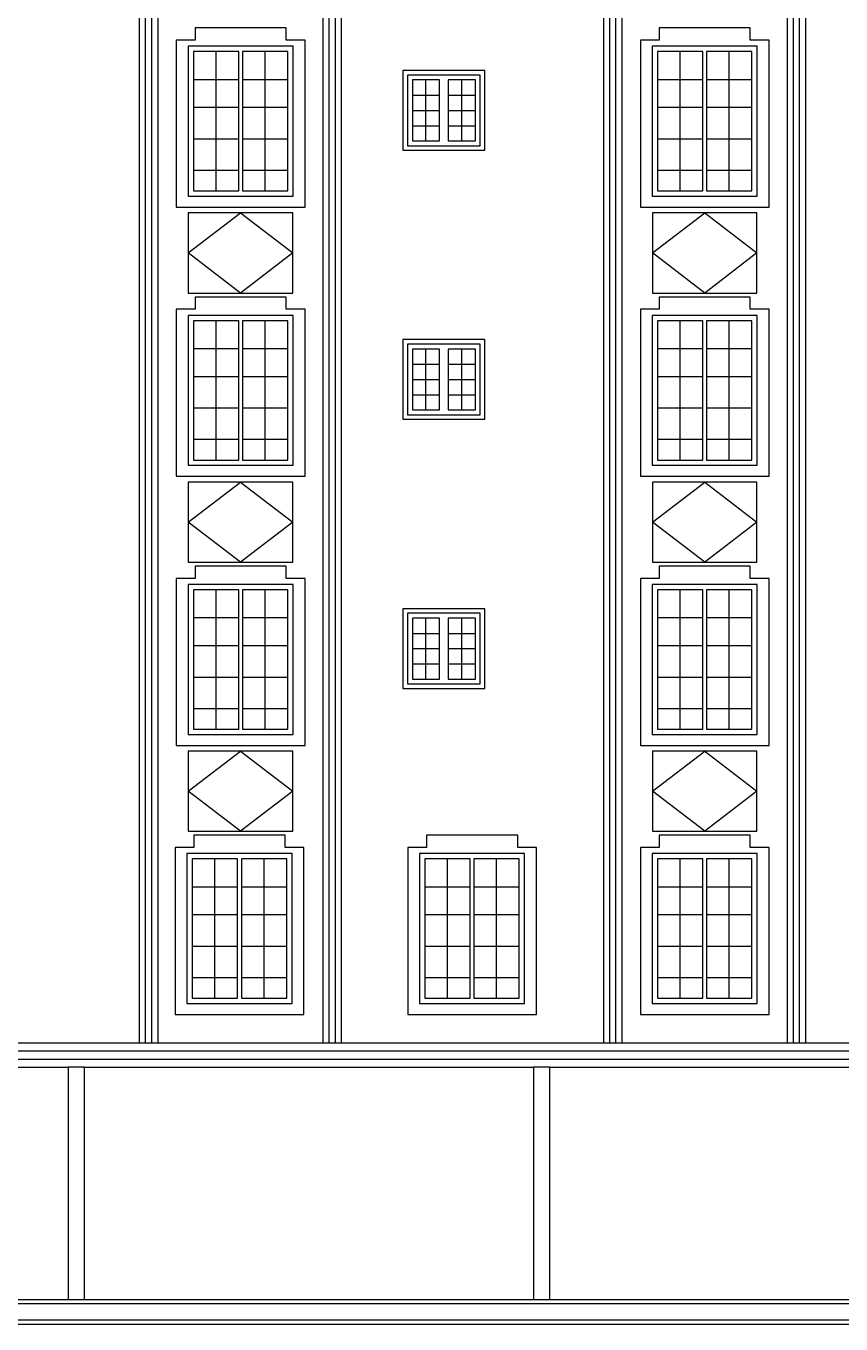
# Model space of a CAD drawing. Header units: inches. Extents: x 14.9 to 77, y 7.3 to 37.6.
# Drawn here: x 35.54 to 45.53, y 7.29 to 23.2 of the extents above; entities that cross this region are included whole.
import ezdxf

# ---------------------------------------------------------------- set-up
doc = ezdxf.new("R2010")
doc.units = ezdxf.units.IN
doc.header["$MEASUREMENT"] = 0
for name, color, linetype, lineweight in [('01_STRUCTURE', 7, 'CONTINUOUS', 25), ('02_OPENINGS', 7, 'CONTINUOUS', 25), ('03_STEPPED_FRAMES', 7, 'CONTINUOUS', 25), ('04_VERTICAL_RIBS', 7, 'CONTINUOUS', 25), ('05_GEOMETRIC_RELIEF', 7, 'CONTINUOUS', 25)]:
    doc.layers.add(name, color=color, linetype=linetype, lineweight=lineweight)

msp = doc.modelspace()

# ---------------------------------------------------------------- linework, layer by layer
at = {"layer": '01_STRUCTURE'}
for points in [[(35.101, 10.736), (36.932, 10.736)], [(36.932, 10.736), (37.009, 10.736)], [(37.009, 10.736), (37.085, 10.736)], [(37.085, 10.736), (37.162, 10.736)], [(37.162, 10.736), (39.182, 10.736)], [(39.182, 10.736), (39.259, 10.736)], [(39.259, 10.736), (39.335, 10.736)], [(39.335, 10.736), (39.412, 10.736)], [(39.412, 10.736), (42.62, 10.736)], [(42.62, 10.736), (42.697, 10.736)], [(42.697, 10.736), (42.773, 10.736)], [(42.773, 10.736), (42.85, 10.736)], [(42.85, 10.736), (44.87, 10.736)], [(44.87, 10.736), (44.947, 10.736)], [(44.947, 10.736), (45.023, 10.736)], [(45.023, 10.736), (45.1, 10.736)], [(45.1, 10.736), (45.961, 10.736)], [(25.965, 10.636), (46.961, 10.636)], [(26.065, 10.536), (46.961, 10.536)], [(30.561, 10.436), (36.061, 10.436)], [(36.061, 10.436), (36.061, 7.586)], [(36.261, 10.436), (36.061, 10.436)], [(36.261, 7.586), (36.261, 10.436)], [(36.261, 10.436), (41.761, 10.436)], [(41.761, 10.436), (41.761, 7.586)], [(41.961, 10.436), (41.761, 10.436)], [(41.961, 7.586), (41.961, 10.436)], [(41.961, 10.436), (46.961, 10.436)], [(14.851, 7.536), (77.019, 7.536)], [(30.561, 7.586), (36.061, 7.586)], [(36.061, 7.586), (36.261, 7.586)], [(36.261, 7.586), (41.761, 7.586)], [(41.761, 7.586), (41.961, 7.586)], [(41.961, 7.586), (46.961, 7.586)], [(14.851, 7.336), (77.019, 7.336)], [(14.851, 7.286), (77.019, 7.286)]]:
    msp.add_lwpolyline(points, dxfattribs=at)
at = {"layer": '02_OPENINGS'}
for points in [[(37.874, 22.889), (37.596, 22.889), (37.596, 22.549)], [(37.874, 22.549), (37.874, 22.889)], [(38.151, 22.549), (38.151, 22.889), (37.874, 22.889)], [(38.475, 22.889), (38.197, 22.889), (38.197, 22.549)], [(38.475, 22.549), (38.475, 22.889)], [(38.753, 22.549), (38.753, 22.889), (38.475, 22.889)], [(43.559, 22.889), (43.282, 22.889), (43.282, 22.549)], [(43.559, 22.549), (43.559, 22.889)], [(43.837, 22.549), (43.837, 22.889), (43.559, 22.889)], [(44.161, 22.889), (43.883, 22.889), (43.883, 22.549)], [(44.161, 22.549), (44.161, 22.889)], [(44.439, 22.549), (44.439, 22.889), (44.161, 22.889)], [(37.596, 22.549), (37.596, 22.206)], [(37.596, 22.549), (37.874, 22.549)], [(37.874, 22.206), (37.874, 22.549)], [(37.874, 22.549), (38.151, 22.549)], [(38.151, 22.206), (38.151, 22.549)], [(38.197, 22.549), (38.197, 22.206)], [(38.197, 22.549), (38.475, 22.549)], [(38.475, 22.206), (38.475, 22.549)], [(38.475, 22.549), (38.753, 22.549)], [(38.753, 22.206), (38.753, 22.549)], [(40.444, 22.542), (40.278, 22.542), (40.278, 22.355)], [(40.444, 22.355), (40.444, 22.542)], [(40.611, 22.355), (40.611, 22.542), (40.444, 22.542)], [(40.884, 22.542), (40.717, 22.542), (40.717, 22.355)], [(40.884, 22.355), (40.884, 22.542)], [(41.05, 22.355), (41.05, 22.542), (40.884, 22.542)], [(43.282, 22.549), (43.282, 22.206)], [(43.282, 22.549), (43.559, 22.549)], [(43.559, 22.206), (43.559, 22.549)], [(43.559, 22.549), (43.837, 22.549)], [(43.837, 22.206), (43.837, 22.549)], [(43.883, 22.549), (43.883, 22.206)], [(43.883, 22.549), (44.161, 22.549)], [(44.161, 22.206), (44.161, 22.549)], [(44.161, 22.549), (44.439, 22.549)], [(44.439, 22.206), (44.439, 22.549)], [(40.278, 22.355), (40.278, 22.168)], [(40.278, 22.355), (40.444, 22.355)], [(40.444, 22.168), (40.444, 22.355)], [(40.444, 22.355), (40.611, 22.355)], [(40.611, 22.168), (40.611, 22.355)], [(40.717, 22.355), (40.717, 22.168)], [(40.717, 22.355), (40.884, 22.355)], [(40.884, 22.168), (40.884, 22.355)], [(40.884, 22.355), (41.05, 22.355)], [(41.05, 22.168), (41.05, 22.355)], [(37.596, 22.206), (37.596, 21.82)], [(37.596, 22.206), (37.874, 22.206)], [(37.874, 21.82), (37.874, 22.206)], [(37.874, 22.206), (38.151, 22.206)], [(38.151, 21.82), (38.151, 22.206)], [(38.197, 22.206), (38.197, 21.82)], [(38.197, 22.206), (38.475, 22.206)], [(38.475, 21.82), (38.475, 22.206)], [(38.475, 22.206), (38.753, 22.206)], [(38.753, 21.82), (38.753, 22.206)], [(40.278, 22.168), (40.278, 21.981)], [(40.278, 22.168), (40.444, 22.168)], [(40.444, 21.981), (40.444, 22.168)], [(40.444, 22.168), (40.611, 22.168)], [(40.611, 21.981), (40.611, 22.168)], [(40.717, 22.168), (40.717, 21.981)], [(40.717, 22.168), (40.884, 22.168)], [(40.884, 21.981), (40.884, 22.168)], [(40.884, 22.168), (41.05, 22.168)], [(41.05, 21.981), (41.05, 22.168)], [(43.282, 22.206), (43.282, 21.82)], [(43.282, 22.206), (43.559, 22.206)], [(43.559, 21.82), (43.559, 22.206)], [(43.559, 22.206), (43.837, 22.206)], [(43.837, 21.82), (43.837, 22.206)], [(43.883, 22.206), (43.883, 21.82)], [(43.883, 22.206), (44.161, 22.206)], [(44.161, 21.82), (44.161, 22.206)], [(44.161, 22.206), (44.439, 22.206)], [(44.439, 21.82), (44.439, 22.206)], [(40.278, 21.981), (40.444, 21.981)], [(40.278, 21.981), (40.278, 21.795), (40.444, 21.795)], [(40.444, 21.795), (40.611, 21.795), (40.611, 21.981)], [(40.444, 21.795), (40.444, 21.981)], [(40.444, 21.981), (40.611, 21.981)], [(40.717, 21.981), (40.884, 21.981)], [(40.717, 21.981), (40.717, 21.795), (40.884, 21.795)], [(40.884, 21.795), (41.05, 21.795), (41.05, 21.981)], [(40.884, 21.795), (40.884, 21.981)], [(40.884, 21.981), (41.05, 21.981)], [(37.596, 21.82), (37.596, 21.435)], [(37.596, 21.82), (37.874, 21.82)], [(37.874, 21.435), (37.874, 21.82)], [(37.874, 21.82), (38.151, 21.82)], [(38.151, 21.435), (38.151, 21.82)], [(38.197, 21.82), (38.197, 21.435)], [(38.197, 21.82), (38.475, 21.82)], [(38.475, 21.435), (38.475, 21.82)], [(38.475, 21.82), (38.753, 21.82)], [(38.753, 21.435), (38.753, 21.82)], [(43.282, 21.82), (43.282, 21.435)], [(43.282, 21.82), (43.559, 21.82)], [(43.559, 21.435), (43.559, 21.82)], [(43.559, 21.82), (43.837, 21.82)], [(43.837, 21.435), (43.837, 21.82)], [(43.883, 21.82), (43.883, 21.435)], [(43.883, 21.82), (44.161, 21.82)], [(44.161, 21.435), (44.161, 21.82)], [(44.161, 21.82), (44.439, 21.82)], [(44.439, 21.435), (44.439, 21.82)], [(37.596, 21.435), (37.874, 21.435)], [(37.596, 21.435), (37.596, 21.181), (37.874, 21.181)], [(37.874, 21.181), (38.151, 21.181), (38.151, 21.435)], [(37.874, 21.181), (37.874, 21.435)], [(37.874, 21.435), (38.151, 21.435)], [(38.197, 21.435), (38.475, 21.435)], [(38.197, 21.435), (38.197, 21.181), (38.475, 21.181)], [(38.475, 21.181), (38.753, 21.181), (38.753, 21.435)], [(38.475, 21.181), (38.475, 21.435)], [(38.475, 21.435), (38.753, 21.435)], [(43.282, 21.435), (43.559, 21.435)], [(43.282, 21.435), (43.282, 21.181), (43.559, 21.181)], [(43.559, 21.181), (43.837, 21.181), (43.837, 21.435)], [(43.559, 21.181), (43.559, 21.435)], [(43.559, 21.435), (43.837, 21.435)], [(43.883, 21.435), (44.161, 21.435)], [(43.883, 21.435), (43.883, 21.181), (44.161, 21.181)], [(44.161, 21.181), (44.439, 21.181), (44.439, 21.435)], [(44.161, 21.181), (44.161, 21.435)], [(44.161, 21.435), (44.439, 21.435)], [(37.874, 19.589), (37.596, 19.589), (37.596, 19.249)], [(37.874, 19.249), (37.874, 19.589)], [(38.151, 19.249), (38.151, 19.589), (37.874, 19.589)], [(38.475, 19.589), (38.197, 19.589), (38.197, 19.249)], [(38.475, 19.249), (38.475, 19.589)], [(38.753, 19.249), (38.753, 19.589), (38.475, 19.589)], [(43.559, 19.589), (43.282, 19.589), (43.282, 19.249)], [(43.559, 19.249), (43.559, 19.589)], [(43.837, 19.249), (43.837, 19.589), (43.559, 19.589)], [(44.161, 19.589), (43.883, 19.589), (43.883, 19.249)], [(44.161, 19.249), (44.161, 19.589)], [(44.439, 19.249), (44.439, 19.589), (44.161, 19.589)], [(37.596, 19.249), (37.596, 18.906)], [(37.596, 19.249), (37.874, 19.249)], [(37.874, 18.906), (37.874, 19.249)], [(37.874, 19.249), (38.151, 19.249)], [(38.151, 18.906), (38.151, 19.249)], [(38.197, 19.249), (38.197, 18.906)], [(38.197, 19.249), (38.475, 19.249)], [(38.475, 18.906), (38.475, 19.249)], [(38.475, 19.249), (38.753, 19.249)], [(38.753, 18.906), (38.753, 19.249)], [(40.444, 19.242), (40.278, 19.242), (40.278, 19.055)], [(40.444, 19.055), (40.444, 19.242)], [(40.611, 19.055), (40.611, 19.242), (40.444, 19.242)], [(40.884, 19.242), (40.717, 19.242), (40.717, 19.055)], [(40.884, 19.055), (40.884, 19.242)], [(41.05, 19.055), (41.05, 19.242), (40.884, 19.242)], [(43.282, 19.249), (43.282, 18.906)], [(43.282, 19.249), (43.559, 19.249)], [(43.559, 18.906), (43.559, 19.249)], [(43.559, 19.249), (43.837, 19.249)], [(43.837, 18.906), (43.837, 19.249)], [(43.883, 19.249), (43.883, 18.906)], [(43.883, 19.249), (44.161, 19.249)], [(44.161, 18.906), (44.161, 19.249)], [(44.161, 19.249), (44.439, 19.249)], [(44.439, 18.906), (44.439, 19.249)], [(40.278, 19.055), (40.278, 18.868)], [(40.278, 19.055), (40.444, 19.055)], [(40.444, 18.868), (40.444, 19.055)], [(40.444, 19.055), (40.611, 19.055)], [(40.611, 18.868), (40.611, 19.055)], [(40.717, 19.055), (40.717, 18.868)], [(40.717, 19.055), (40.884, 19.055)], [(40.884, 18.868), (40.884, 19.055)], [(40.884, 19.055), (41.05, 19.055)], [(41.05, 18.868), (41.05, 19.055)], [(37.596, 18.906), (37.596, 18.52)], [(37.596, 18.906), (37.874, 18.906)], [(37.874, 18.52), (37.874, 18.906)], [(37.874, 18.906), (38.151, 18.906)], [(38.151, 18.52), (38.151, 18.906)], [(38.197, 18.906), (38.197, 18.52)], [(38.197, 18.906), (38.475, 18.906)], [(38.475, 18.52), (38.475, 18.906)], [(38.475, 18.906), (38.753, 18.906)], [(38.753, 18.52), (38.753, 18.906)], [(40.278, 18.868), (40.278, 18.681)], [(40.278, 18.868), (40.444, 18.868)], [(40.444, 18.681), (40.444, 18.868)], [(40.444, 18.868), (40.611, 18.868)], [(40.611, 18.681), (40.611, 18.868)], [(40.717, 18.868), (40.717, 18.681)], [(40.717, 18.868), (40.884, 18.868)], [(40.884, 18.681), (40.884, 18.868)], [(40.884, 18.868), (41.05, 18.868)], [(41.05, 18.681), (41.05, 18.868)], [(43.282, 18.906), (43.282, 18.52)], [(43.282, 18.906), (43.559, 18.906)], [(43.559, 18.52), (43.559, 18.906)], [(43.559, 18.906), (43.837, 18.906)], [(43.837, 18.52), (43.837, 18.906)], [(43.883, 18.906), (43.883, 18.52)], [(43.883, 18.906), (44.161, 18.906)], [(44.161, 18.52), (44.161, 18.906)], [(44.161, 18.906), (44.439, 18.906)], [(44.439, 18.52), (44.439, 18.906)], [(40.278, 18.681), (40.444, 18.681)], [(40.278, 18.681), (40.278, 18.495), (40.444, 18.495)], [(40.444, 18.495), (40.611, 18.495), (40.611, 18.681)], [(40.444, 18.495), (40.444, 18.681)], [(40.444, 18.681), (40.611, 18.681)], [(40.717, 18.681), (40.884, 18.681)], [(40.717, 18.681), (40.717, 18.495), (40.884, 18.495)], [(40.884, 18.495), (41.05, 18.495), (41.05, 18.681)], [(40.884, 18.495), (40.884, 18.681)], [(40.884, 18.681), (41.05, 18.681)], [(37.596, 18.52), (37.596, 18.135)], [(37.596, 18.52), (37.874, 18.52)], [(37.874, 18.135), (37.874, 18.52)], [(37.874, 18.52), (38.151, 18.52)], [(38.151, 18.135), (38.151, 18.52)], [(38.197, 18.52), (38.197, 18.135)], [(38.197, 18.52), (38.475, 18.52)], [(38.475, 18.135), (38.475, 18.52)], [(38.475, 18.52), (38.753, 18.52)], [(38.753, 18.135), (38.753, 18.52)], [(43.282, 18.52), (43.282, 18.135)], [(43.282, 18.52), (43.559, 18.52)], [(43.559, 18.135), (43.559, 18.52)], [(43.559, 18.52), (43.837, 18.52)], [(43.837, 18.135), (43.837, 18.52)], [(43.883, 18.52), (43.883, 18.135)], [(43.883, 18.52), (44.161, 18.52)], [(44.161, 18.135), (44.161, 18.52)], [(44.161, 18.52), (44.439, 18.52)], [(44.439, 18.135), (44.439, 18.52)], [(37.596, 18.135), (37.874, 18.135)], [(37.596, 18.135), (37.596, 17.881), (37.874, 17.881)], [(37.874, 17.881), (38.151, 17.881), (38.151, 18.135)], [(37.874, 17.881), (37.874, 18.135)], [(37.874, 18.135), (38.151, 18.135)], [(38.197, 18.135), (38.475, 18.135)], [(38.197, 18.135), (38.197, 17.881), (38.475, 17.881)], [(38.475, 17.881), (38.753, 17.881), (38.753, 18.135)], [(38.475, 17.881), (38.475, 18.135)], [(38.475, 18.135), (38.753, 18.135)], [(43.282, 18.135), (43.559, 18.135)], [(43.282, 18.135), (43.282, 17.881), (43.559, 17.881)], [(43.559, 17.881), (43.837, 17.881), (43.837, 18.135)], [(43.559, 17.881), (43.559, 18.135)], [(43.559, 18.135), (43.837, 18.135)], [(43.883, 18.135), (44.161, 18.135)], [(43.883, 18.135), (43.883, 17.881), (44.161, 17.881)], [(44.161, 17.881), (44.439, 17.881), (44.439, 18.135)], [(44.161, 17.881), (44.161, 18.135)], [(44.161, 18.135), (44.439, 18.135)], [(37.874, 16.289), (37.596, 16.289), (37.596, 15.949)], [(37.874, 15.949), (37.874, 16.289)], [(38.151, 15.949), (38.151, 16.289), (37.874, 16.289)], [(38.475, 16.289), (38.197, 16.289), (38.197, 15.949)], [(38.475, 15.949), (38.475, 16.289)], [(38.753, 15.949), (38.753, 16.289), (38.475, 16.289)], [(43.559, 16.289), (43.282, 16.289), (43.282, 15.949)], [(43.559, 15.949), (43.559, 16.289)], [(43.837, 15.949), (43.837, 16.289), (43.559, 16.289)], [(44.161, 16.289), (43.883, 16.289), (43.883, 15.949)], [(44.161, 15.949), (44.161, 16.289)], [(44.439, 15.949), (44.439, 16.289), (44.161, 16.289)], [(37.596, 15.949), (37.596, 15.606)], [(37.596, 15.949), (37.874, 15.949)], [(37.874, 15.606), (37.874, 15.949)], [(37.874, 15.949), (38.151, 15.949)], [(38.151, 15.606), (38.151, 15.949)], [(38.197, 15.949), (38.197, 15.606)], [(38.197, 15.949), (38.475, 15.949)], [(38.475, 15.606), (38.475, 15.949)], [(38.475, 15.949), (38.753, 15.949)], [(38.753, 15.606), (38.753, 15.949)], [(40.444, 15.942), (40.278, 15.942), (40.278, 15.755)], [(40.444, 15.755), (40.444, 15.942)], [(40.611, 15.755), (40.611, 15.942), (40.444, 15.942)], [(40.884, 15.942), (40.717, 15.942), (40.717, 15.755)], [(40.884, 15.755), (40.884, 15.942)], [(41.05, 15.755), (41.05, 15.942), (40.884, 15.942)], [(43.282, 15.949), (43.282, 15.606)], [(43.282, 15.949), (43.559, 15.949)], [(43.559, 15.606), (43.559, 15.949)], [(43.559, 15.949), (43.837, 15.949)], [(43.837, 15.606), (43.837, 15.949)], [(43.883, 15.949), (43.883, 15.606)], [(43.883, 15.949), (44.161, 15.949)], [(44.161, 15.606), (44.161, 15.949)], [(44.161, 15.949), (44.439, 15.949)], [(44.439, 15.606), (44.439, 15.949)], [(37.596, 15.606), (37.596, 15.22)], [(37.596, 15.606), (37.874, 15.606)], [(37.874, 15.22), (37.874, 15.606)], [(37.874, 15.606), (38.151, 15.606)], [(38.151, 15.22), (38.151, 15.606)], [(38.197, 15.606), (38.197, 15.22)], [(38.197, 15.606), (38.475, 15.606)], [(38.475, 15.22), (38.475, 15.606)], [(38.475, 15.606), (38.753, 15.606)], [(38.753, 15.22), (38.753, 15.606)], [(40.278, 15.755), (40.278, 15.568)], [(40.278, 15.755), (40.444, 15.755)], [(40.444, 15.568), (40.444, 15.755)], [(40.444, 15.755), (40.611, 15.755)], [(40.611, 15.568), (40.611, 15.755)], [(40.717, 15.755), (40.717, 15.568)], [(40.717, 15.755), (40.884, 15.755)], [(40.884, 15.568), (40.884, 15.755)], [(40.884, 15.755), (41.05, 15.755)], [(41.05, 15.568), (41.05, 15.755)], [(43.282, 15.606), (43.282, 15.22)], [(43.282, 15.606), (43.559, 15.606)], [(43.559, 15.22), (43.559, 15.606)], [(43.559, 15.606), (43.837, 15.606)], [(43.837, 15.22), (43.837, 15.606)], [(43.883, 15.606), (43.883, 15.22)], [(43.883, 15.606), (44.161, 15.606)], [(44.161, 15.22), (44.161, 15.606)], [(44.161, 15.606), (44.439, 15.606)], [(44.439, 15.22), (44.439, 15.606)], [(40.278, 15.568), (40.278, 15.381)], [(40.278, 15.568), (40.444, 15.568)], [(40.444, 15.381), (40.444, 15.568)], [(40.444, 15.568), (40.611, 15.568)], [(40.611, 15.381), (40.611, 15.568)], [(40.717, 15.568), (40.717, 15.381)], [(40.717, 15.568), (40.884, 15.568)], [(40.884, 15.381), (40.884, 15.568)], [(40.884, 15.568), (41.05, 15.568)], [(41.05, 15.381), (41.05, 15.568)], [(40.278, 15.381), (40.444, 15.381)], [(40.278, 15.381), (40.278, 15.195), (40.444, 15.195)], [(40.444, 15.195), (40.611, 15.195), (40.611, 15.381)], [(40.444, 15.195), (40.444, 15.381)], [(40.444, 15.381), (40.611, 15.381)], [(40.717, 15.381), (40.884, 15.381)], [(40.717, 15.381), (40.717, 15.195), (40.884, 15.195)], [(40.884, 15.195), (41.05, 15.195), (41.05, 15.381)], [(40.884, 15.195), (40.884, 15.381)], [(40.884, 15.381), (41.05, 15.381)], [(37.596, 15.22), (37.596, 14.835)], [(37.596, 15.22), (37.874, 15.22)], [(37.874, 14.835), (37.874, 15.22)], [(37.874, 15.22), (38.151, 15.22)], [(38.151, 14.835), (38.151, 15.22)], [(38.197, 15.22), (38.197, 14.835)], [(38.197, 15.22), (38.475, 15.22)], [(38.475, 14.835), (38.475, 15.22)], [(38.475, 15.22), (38.753, 15.22)], [(38.753, 14.835), (38.753, 15.22)], [(43.282, 15.22), (43.282, 14.835)], [(43.282, 15.22), (43.559, 15.22)], [(43.559, 14.835), (43.559, 15.22)], [(43.559, 15.22), (43.837, 15.22)], [(43.837, 14.835), (43.837, 15.22)], [(43.883, 15.22), (43.883, 14.835)], [(43.883, 15.22), (44.161, 15.22)], [(44.161, 14.835), (44.161, 15.22)], [(44.161, 15.22), (44.439, 15.22)], [(44.439, 14.835), (44.439, 15.22)], [(37.596, 14.835), (37.874, 14.835)], [(37.596, 14.835), (37.596, 14.581), (37.874, 14.581)], [(37.874, 14.581), (38.151, 14.581), (38.151, 14.835)], [(37.874, 14.581), (37.874, 14.835)], [(37.874, 14.835), (38.151, 14.835)], [(38.197, 14.835), (38.475, 14.835)], [(38.197, 14.835), (38.197, 14.581), (38.475, 14.581)], [(38.475, 14.581), (38.753, 14.581), (38.753, 14.835)], [(38.475, 14.581), (38.475, 14.835)], [(38.475, 14.835), (38.753, 14.835)], [(43.282, 14.835), (43.559, 14.835)], [(43.282, 14.835), (43.282, 14.581), (43.559, 14.581)], [(43.559, 14.581), (43.837, 14.581), (43.837, 14.835)], [(43.559, 14.581), (43.559, 14.835)], [(43.559, 14.835), (43.837, 14.835)], [(43.883, 14.835), (44.161, 14.835)], [(43.883, 14.835), (43.883, 14.581), (44.161, 14.581)], [(44.161, 14.581), (44.439, 14.581), (44.439, 14.835)], [(44.161, 14.581), (44.161, 14.835)], [(44.161, 14.835), (44.439, 14.835)], [(37.859, 12.989), (37.582, 12.989), (37.582, 12.649)], [(37.859, 12.649), (37.859, 12.989)], [(38.137, 12.649), (38.137, 12.989), (37.859, 12.989)], [(38.461, 12.989), (38.183, 12.989), (38.183, 12.649)], [(38.461, 12.649), (38.461, 12.989)], [(38.739, 12.649), (38.739, 12.989), (38.461, 12.989)], [(40.709, 12.989), (40.432, 12.989), (40.432, 12.649)], [(40.709, 12.649), (40.709, 12.989)], [(40.987, 12.649), (40.987, 12.989), (40.709, 12.989)], [(41.311, 12.989), (41.033, 12.989), (41.033, 12.649)], [(41.311, 12.649), (41.311, 12.989)], [(41.589, 12.649), (41.589, 12.989), (41.311, 12.989)], [(43.559, 12.989), (43.282, 12.989), (43.282, 12.649)], [(43.559, 12.649), (43.559, 12.989)], [(43.837, 12.649), (43.837, 12.989), (43.559, 12.989)], [(44.161, 12.989), (43.883, 12.989), (43.883, 12.649)], [(44.161, 12.649), (44.161, 12.989)], [(44.439, 12.649), (44.439, 12.989), (44.161, 12.989)], [(37.582, 12.649), (37.582, 12.306)], [(37.582, 12.649), (37.859, 12.649)], [(37.859, 12.306), (37.859, 12.649)], [(37.859, 12.649), (38.137, 12.649)], [(38.137, 12.306), (38.137, 12.649)], [(38.183, 12.649), (38.183, 12.306)], [(38.183, 12.649), (38.461, 12.649)], [(38.461, 12.306), (38.461, 12.649)], [(38.461, 12.649), (38.739, 12.649)], [(38.739, 12.306), (38.739, 12.649)], [(40.432, 12.649), (40.432, 12.306)], [(40.432, 12.649), (40.709, 12.649)], [(40.709, 12.306), (40.709, 12.649)], [(40.709, 12.649), (40.987, 12.649)], [(40.987, 12.306), (40.987, 12.649)], [(41.033, 12.649), (41.033, 12.306)], [(41.033, 12.649), (41.311, 12.649)], [(41.311, 12.306), (41.311, 12.649)], [(41.311, 12.649), (41.589, 12.649)], [(41.589, 12.306), (41.589, 12.649)], [(43.282, 12.649), (43.282, 12.306)], [(43.282, 12.649), (43.559, 12.649)], [(43.559, 12.306), (43.559, 12.649)], [(43.559, 12.649), (43.837, 12.649)], [(43.837, 12.306), (43.837, 12.649)], [(43.883, 12.649), (43.883, 12.306)], [(43.883, 12.649), (44.161, 12.649)], [(44.161, 12.306), (44.161, 12.649)], [(44.161, 12.649), (44.439, 12.649)], [(44.439, 12.306), (44.439, 12.649)], [(37.582, 12.306), (37.582, 11.92)], [(37.582, 12.306), (37.859, 12.306)], [(37.859, 11.92), (37.859, 12.306)], [(37.859, 12.306), (38.137, 12.306)], [(38.137, 11.92), (38.137, 12.306)], [(38.183, 12.306), (38.183, 11.92)], [(38.183, 12.306), (38.461, 12.306)], [(38.461, 11.92), (38.461, 12.306)], [(38.461, 12.306), (38.739, 12.306)], [(38.739, 11.92), (38.739, 12.306)], [(40.432, 12.306), (40.432, 11.92)], [(40.432, 12.306), (40.709, 12.306)], [(40.709, 11.92), (40.709, 12.306)], [(40.709, 12.306), (40.987, 12.306)], [(40.987, 11.92), (40.987, 12.306)], [(41.033, 12.306), (41.033, 11.92)], [(41.033, 12.306), (41.311, 12.306)], [(41.311, 11.92), (41.311, 12.306)], [(41.311, 12.306), (41.589, 12.306)], [(41.589, 11.92), (41.589, 12.306)], [(43.282, 12.306), (43.282, 11.92)], [(43.282, 12.306), (43.559, 12.306)], [(43.559, 11.92), (43.559, 12.306)], [(43.559, 12.306), (43.837, 12.306)], [(43.837, 11.92), (43.837, 12.306)], [(43.883, 12.306), (43.883, 11.92)], [(43.883, 12.306), (44.161, 12.306)], [(44.161, 11.92), (44.161, 12.306)], [(44.161, 12.306), (44.439, 12.306)], [(44.439, 11.92), (44.439, 12.306)], [(37.582, 11.92), (37.582, 11.535)], [(37.582, 11.92), (37.859, 11.92)], [(37.859, 11.535), (37.859, 11.92)], [(37.859, 11.92), (38.137, 11.92)], [(38.137, 11.535), (38.137, 11.92)], [(38.183, 11.92), (38.183, 11.535)], [(38.183, 11.92), (38.461, 11.92)], [(38.461, 11.535), (38.461, 11.92)], [(38.461, 11.92), (38.739, 11.92)], [(38.739, 11.535), (38.739, 11.92)], [(40.432, 11.92), (40.432, 11.535)], [(40.432, 11.92), (40.709, 11.92)], [(40.709, 11.535), (40.709, 11.92)], [(40.709, 11.92), (40.987, 11.92)], [(40.987, 11.535), (40.987, 11.92)], [(41.033, 11.92), (41.033, 11.535)], [(41.033, 11.92), (41.311, 11.92)], [(41.311, 11.535), (41.311, 11.92)], [(41.311, 11.92), (41.589, 11.92)], [(41.589, 11.535), (41.589, 11.92)], [(43.282, 11.92), (43.282, 11.535)], [(43.282, 11.92), (43.559, 11.92)], [(43.559, 11.535), (43.559, 11.92)], [(43.559, 11.92), (43.837, 11.92)], [(43.837, 11.535), (43.837, 11.92)], [(43.883, 11.92), (43.883, 11.535)], [(43.883, 11.92), (44.161, 11.92)], [(44.161, 11.535), (44.161, 11.92)], [(44.161, 11.92), (44.439, 11.92)], [(44.439, 11.535), (44.439, 11.92)], [(37.582, 11.535), (37.859, 11.535)], [(37.582, 11.535), (37.582, 11.281), (37.859, 11.281)], [(37.859, 11.281), (38.137, 11.281), (38.137, 11.535)], [(37.859, 11.281), (37.859, 11.535)], [(37.859, 11.535), (38.137, 11.535)], [(38.183, 11.535), (38.461, 11.535)], [(38.183, 11.535), (38.183, 11.281), (38.461, 11.281)], [(38.461, 11.281), (38.739, 11.281), (38.739, 11.535)], [(38.461, 11.281), (38.461, 11.535)], [(38.461, 11.535), (38.739, 11.535)], [(40.432, 11.535), (40.709, 11.535)], [(40.432, 11.535), (40.432, 11.281), (40.709, 11.281)], [(40.709, 11.281), (40.987, 11.281), (40.987, 11.535)], [(40.709, 11.281), (40.709, 11.535)], [(40.709, 11.535), (40.987, 11.535)], [(41.033, 11.535), (41.311, 11.535)], [(41.033, 11.535), (41.033, 11.281), (41.311, 11.281)], [(41.311, 11.281), (41.589, 11.281), (41.589, 11.535)], [(41.311, 11.281), (41.311, 11.535)], [(41.311, 11.535), (41.589, 11.535)], [(43.282, 11.535), (43.559, 11.535)], [(43.282, 11.535), (43.282, 11.281), (43.559, 11.281)], [(43.559, 11.281), (43.837, 11.281), (43.837, 11.535)], [(43.559, 11.281), (43.559, 11.535)], [(43.559, 11.535), (43.837, 11.535)], [(43.883, 11.535), (44.161, 11.535)], [(43.883, 11.535), (43.883, 11.281), (44.161, 11.281)], [(44.161, 11.281), (44.439, 11.281), (44.439, 11.535)], [(44.161, 11.281), (44.161, 11.535)], [(44.161, 11.535), (44.439, 11.535)]]:
    msp.add_lwpolyline(points, dxfattribs=at)
at = {"layer": '03_STEPPED_FRAMES'}
for points in [[(37.386, 20.981), (38.963, 20.981), (38.963, 23.029), (38.733, 23.029), (38.733, 23.179), (37.616, 23.179), (37.616, 23.029), (37.386, 23.029)], [(43.072, 20.981), (44.649, 20.981), (44.649, 23.029), (44.419, 23.029), (44.419, 23.179), (43.302, 23.179), (43.302, 23.029), (43.072, 23.029)], [(37.531, 21.116), (38.818, 21.116), (38.818, 22.954), (37.531, 22.954)], [(43.217, 21.116), (44.504, 21.116), (44.504, 22.954), (43.217, 22.954)], [(40.163, 21.68), (41.165, 21.68), (41.165, 22.657), (40.163, 22.657)], [(40.218, 21.735), (41.11, 21.735), (41.11, 22.602), (40.218, 22.602)], [(37.386, 17.681), (38.963, 17.681), (38.963, 19.729), (38.733, 19.729), (38.733, 19.879), (37.616, 19.879), (37.616, 19.729), (37.386, 19.729)], [(43.072, 17.681), (44.649, 17.681), (44.649, 19.729), (44.419, 19.729), (44.419, 19.879), (43.302, 19.879), (43.302, 19.729), (43.072, 19.729)], [(37.531, 17.816), (38.818, 17.816), (38.818, 19.654), (37.531, 19.654)], [(43.217, 17.816), (44.504, 17.816), (44.504, 19.654), (43.217, 19.654)], [(40.163, 18.38), (41.165, 18.38), (41.165, 19.357), (40.163, 19.357)], [(40.218, 18.435), (41.11, 18.435), (41.11, 19.302), (40.218, 19.302)], [(37.386, 14.381), (38.963, 14.381), (38.963, 16.429), (38.733, 16.429), (38.733, 16.579), (37.616, 16.579), (37.616, 16.429), (37.386, 16.429)], [(43.072, 14.381), (44.649, 14.381), (44.649, 16.429), (44.419, 16.429), (44.419, 16.579), (43.302, 16.579), (43.302, 16.429), (43.072, 16.429)], [(37.531, 14.516), (38.818, 14.516), (38.818, 16.354), (37.531, 16.354)], [(43.217, 14.516), (44.504, 14.516), (44.504, 16.354), (43.217, 16.354)], [(40.163, 15.08), (41.165, 15.08), (41.165, 16.057), (40.163, 16.057)], [(40.218, 15.135), (41.11, 15.135), (41.11, 16.002), (40.218, 16.002)], [(37.372, 11.081), (38.949, 11.081), (38.949, 13.129), (38.719, 13.129), (38.719, 13.279), (37.602, 13.279), (37.602, 13.129), (37.372, 13.129)], [(40.222, 11.081), (41.799, 11.081), (41.799, 13.129), (41.569, 13.129), (41.569, 13.279), (40.452, 13.279), (40.452, 13.129), (40.222, 13.129)], [(43.072, 11.081), (44.649, 11.081), (44.649, 13.129), (44.419, 13.129), (44.419, 13.279), (43.302, 13.279), (43.302, 13.129), (43.072, 13.129)], [(37.517, 11.216), (38.804, 11.216), (38.804, 13.054), (37.517, 13.054)], [(40.367, 11.216), (41.654, 11.216), (41.654, 13.054), (40.367, 13.054)], [(43.217, 11.216), (44.504, 11.216), (44.504, 13.054), (43.217, 13.054)]]:
    msp.add_lwpolyline(points, close=True, dxfattribs=at)
at = {"layer": '04_VERTICAL_RIBS'}
for points in [[(36.932, 30.336), (36.932, 10.736)], [(37.009, 10.736), (37.009, 30.336)], [(37.085, 10.736), (37.085, 30.336)], [(37.162, 10.736), (37.162, 30.336)], [(39.259, 30.336), (39.182, 30.336), (39.182, 10.736)], [(39.259, 10.736), (39.259, 30.336)], [(39.335, 10.736), (39.335, 30.336)], [(39.412, 10.736), (39.412, 30.336), (39.335, 30.336)], [(42.697, 30.336), (42.62, 30.336), (42.62, 10.736)], [(42.697, 10.736), (42.697, 30.336)], [(42.773, 10.736), (42.773, 30.336)], [(42.85, 10.736), (42.85, 30.336), (42.773, 30.336)], [(44.947, 30.336), (44.87, 30.336), (44.87, 10.736)], [(44.947, 10.736), (44.947, 30.336)], [(45.023, 10.736), (45.023, 30.336)], [(45.1, 10.736), (45.1, 30.336), (45.023, 30.336)]]:
    msp.add_lwpolyline(points, dxfattribs=at)
at = {"layer": '05_GEOMETRIC_RELIEF'}
for points in [[(37.532, 20.42), (38.172, 20.911)], [(38.172, 20.911), (37.532, 20.911), (37.532, 20.42)], [(38.812, 20.42), (38.812, 20.911), (38.172, 20.911)], [(38.172, 20.911), (38.812, 20.42)], [(43.22, 20.42), (43.86, 20.911)], [(43.86, 20.911), (43.22, 20.911), (43.22, 20.42)], [(44.5, 20.42), (44.5, 20.911), (43.86, 20.911)], [(43.86, 20.911), (44.5, 20.42)], [(37.532, 20.42), (37.532, 19.929), (38.172, 19.929)], [(38.172, 19.929), (37.532, 20.42)], [(38.172, 19.929), (38.812, 19.929), (38.812, 20.42)], [(38.812, 20.42), (38.172, 19.929)], [(43.22, 20.42), (43.22, 19.929), (43.86, 19.929)], [(43.86, 19.929), (43.22, 20.42)], [(43.86, 19.929), (44.5, 19.929), (44.5, 20.42)], [(44.5, 20.42), (43.86, 19.929)], [(37.532, 17.12), (38.172, 17.611)], [(38.172, 17.611), (37.532, 17.611), (37.532, 17.12)], [(38.812, 17.12), (38.812, 17.611), (38.172, 17.611)], [(38.172, 17.611), (38.812, 17.12)], [(43.22, 17.12), (43.86, 17.611)], [(43.86, 17.611), (43.22, 17.611), (43.22, 17.12)], [(44.5, 17.12), (44.5, 17.611), (43.86, 17.611)], [(43.86, 17.611), (44.5, 17.12)], [(37.532, 17.12), (37.532, 16.629), (38.172, 16.629)], [(38.172, 16.629), (37.532, 17.12)], [(38.172, 16.629), (38.812, 16.629), (38.812, 17.12)], [(38.812, 17.12), (38.172, 16.629)], [(43.22, 17.12), (43.22, 16.629), (43.86, 16.629)], [(43.86, 16.629), (43.22, 17.12)], [(43.86, 16.629), (44.5, 16.629), (44.5, 17.12)], [(44.5, 17.12), (43.86, 16.629)], [(37.532, 13.82), (38.172, 14.311)], [(38.172, 14.311), (37.532, 14.311), (37.532, 13.82)], [(38.812, 13.82), (38.812, 14.311), (38.172, 14.311)], [(38.172, 14.311), (38.812, 13.82)], [(43.22, 13.82), (43.86, 14.311)], [(43.86, 14.311), (43.22, 14.311), (43.22, 13.82)], [(44.5, 13.82), (44.5, 14.311), (43.86, 14.311)], [(43.86, 14.311), (44.5, 13.82)], [(37.532, 13.82), (37.532, 13.329), (38.172, 13.329)], [(38.172, 13.329), (37.532, 13.82)], [(38.172, 13.329), (38.812, 13.329), (38.812, 13.82)], [(38.812, 13.82), (38.172, 13.329)], [(43.22, 13.82), (43.22, 13.329), (43.86, 13.329)], [(43.86, 13.329), (43.22, 13.82)], [(43.86, 13.329), (44.5, 13.329), (44.5, 13.82)], [(44.5, 13.82), (43.86, 13.329)]]:
    msp.add_lwpolyline(points, dxfattribs=at)

doc.saveas('drawing.dxf')
